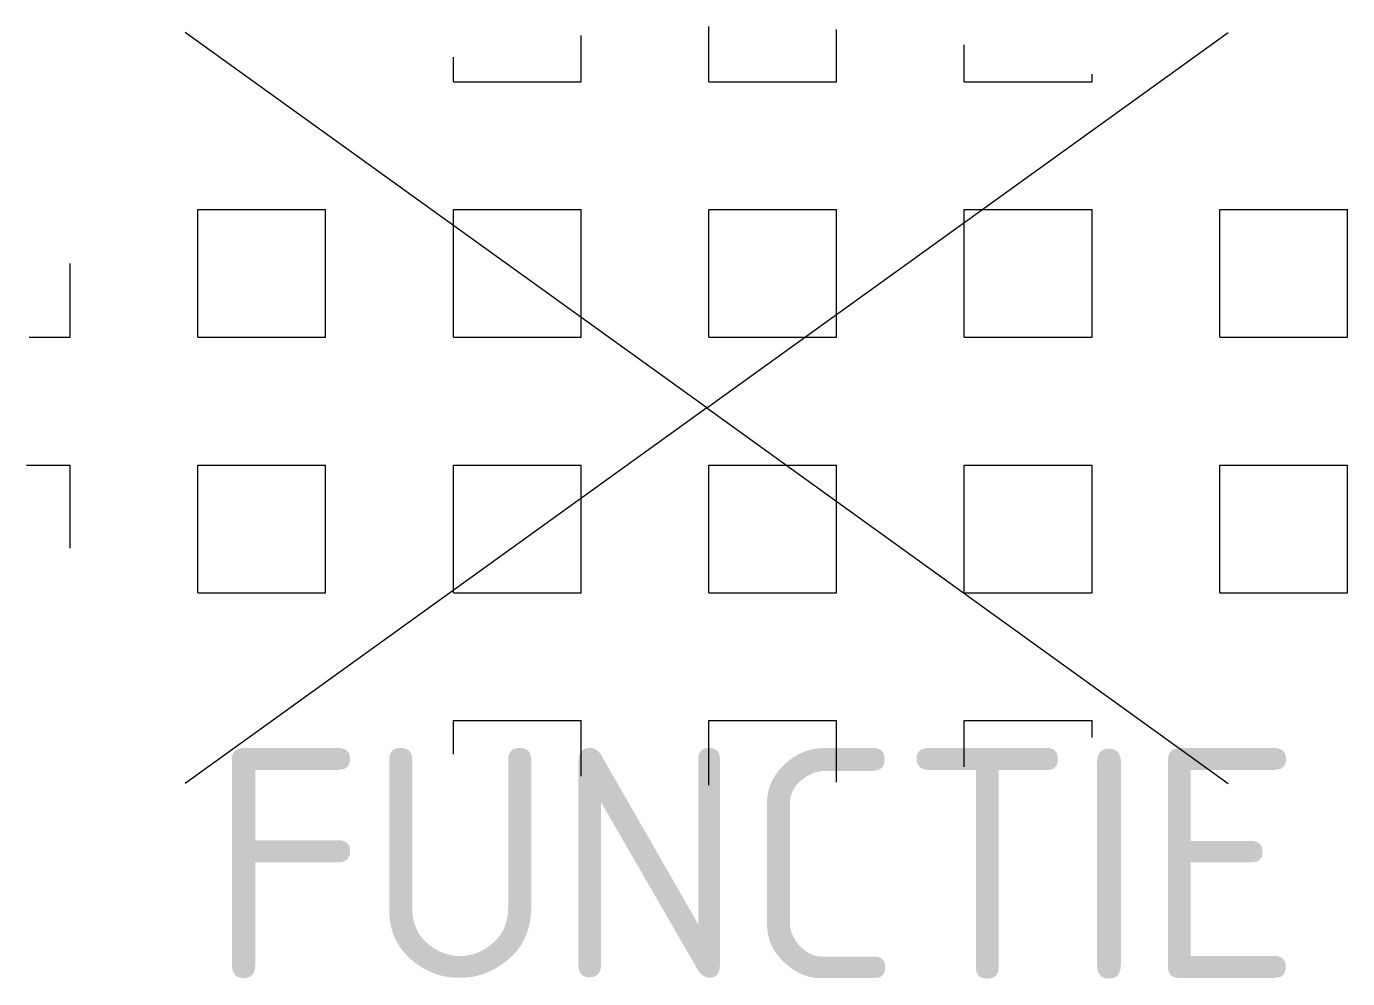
# Model space of a CAD drawing. Extents: x -5.6 to 4.8, y -4.5 to 3.
import ezdxf
from ezdxf.enums import TextEntityAlignment as Align

# ---------------------------------------------------------------- set-up
doc = ezdxf.new("R2010")
doc.units = 0
doc.styles.add('NLCS-ISO', font='NLCS-ISO.ttf')

msp = doc.modelspace()

# ---------------------------------------------------------------- linework, layer by layer
at = {"ltscale": 0.1}
for p, q in [((-0.263, -0.017), (-4.347, 2.923)), ((-1.246, 2.536), (-1.246, 2.9)), ((-0.263, -0.017), (3.82, 2.923)), ((-0.246, 2.536), (-0.246, 2.97)), ((0.754, 2.536), (0.754, 2.946)), ((1.754, 2.536), (1.754, 2.826)), ((-2.246, 2.536), (-2.246, 2.729)), ((2.754, 2.536), (2.754, 2.597)), ((-2.246, 2.536), (-1.246, 2.536)), ((-0.246, 2.536), (0.754, 2.536)), ((1.754, 2.536), (2.754, 2.536)), ((-4.246, 1.536), (-3.246, 1.536)), ((-4.246, 0.536), (-4.246, 1.536)), ((-3.246, 0.536), (-3.246, 1.536)), ((-2.246, 1.536), (-1.246, 1.536)), ((-2.246, 0.536), (-2.246, 1.536)), ((-1.246, 0.536), (-1.246, 1.536)), ((-0.246, 1.536), (0.754, 1.536)), ((-0.246, 0.536), (-0.246, 1.536)), ((0.754, 0.536), (0.754, 1.536)), ((1.754, 1.536), (2.754, 1.536)), ((1.754, 0.536), (1.754, 1.536)), ((2.754, 0.536), (2.754, 1.536)), ((3.754, 1.536), (4.754, 1.536)), ((3.754, 0.536), (3.754, 1.536)), ((4.754, 0.536), (4.754, 1.536)), ((-5.246, 0.536), (-5.246, 1.114)), ((-5.566, 0.536), (-5.246, 0.536)), ((-4.246, 0.536), (-3.246, 0.536)), ((-2.246, 0.536), (-1.246, 0.536)), ((-0.246, 0.536), (0.754, 0.536)), ((1.754, 0.536), (2.754, 0.536)), ((3.754, 0.536), (4.754, 0.536)), ((-0.263, -0.017), (-4.347, -2.957)), ((-0.263, -0.017), (3.82, -2.957)), ((-5.589, -0.464), (-5.246, -0.464)), ((-5.246, -1.114), (-5.246, -0.464)), ((-4.246, -0.464), (-3.246, -0.464)), ((-4.246, -1.464), (-4.246, -0.464)), ((-3.246, -1.464), (-3.246, -0.464)), ((-2.246, -0.464), (-1.246, -0.464)), ((-2.246, -1.464), (-2.246, -0.464)), ((-1.246, -1.464), (-1.246, -0.464)), ((-0.246, -0.464), (0.754, -0.464)), ((-0.246, -1.464), (-0.246, -0.464)), ((0.754, -1.464), (0.754, -0.464)), ((1.754, -0.464), (2.754, -0.464)), ((1.754, -1.464), (1.754, -0.464)), ((2.754, -1.464), (2.754, -0.464)), ((3.754, -0.464), (4.754, -0.464)), ((3.754, -1.464), (3.754, -0.464)), ((4.754, -1.464), (4.754, -0.464)), ((-4.246, -1.464), (-3.246, -1.464)), ((-2.246, -1.464), (-1.246, -1.464)), ((-0.246, -1.464), (0.754, -1.464)), ((1.754, -1.464), (2.754, -1.464)), ((3.754, -1.464), (4.754, -1.464)), ((-2.246, -2.464), (-1.246, -2.464)), ((-2.246, -2.729), (-2.246, -2.464)), ((-1.246, -2.9), (-1.246, -2.464)), ((-0.246, -2.464), (0.754, -2.464)), ((-0.246, -2.97), (-0.246, -2.464)), ((0.754, -2.946), (0.754, -2.464)), ((1.754, -2.464), (2.754, -2.464)), ((1.754, -2.826), (1.754, -2.464)), ((2.754, -2.597), (2.754, -2.464))]:
    msp.add_line(p, q, dxfattribs=at)

# ---------------------------------------------------------------- texts
at = {"style": 'NLCS-ISO', "flags": 1}
msp.add_attdef('FUNCTIE', text='', height=1.8, dxfattribs=at).set_placement((0.116, -3.585), align=Align.MIDDLE_CENTER)

doc.saveas('drawing.dxf')
